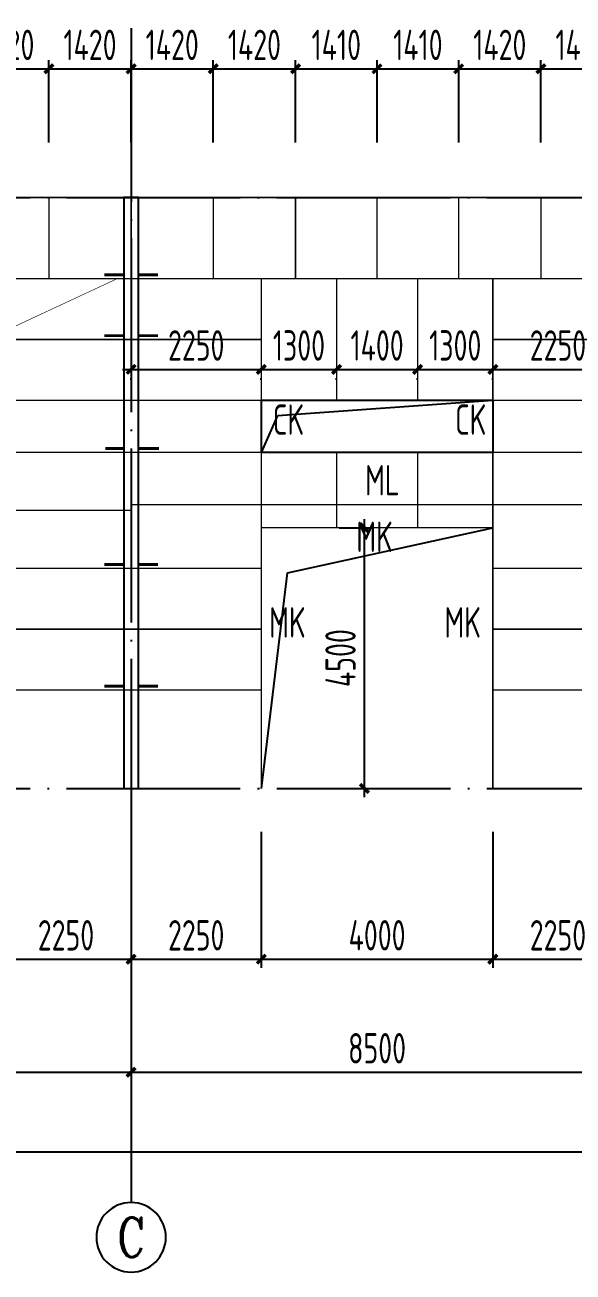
# Model space of a CAD drawing. Extents: x 753177 to 2169292, y -530934 to -273477.
# Drawn here: x 1725660 to 1735131, y -467485 to -445958 of the extents above; entities that cross this region are included whole.
import ezdxf
from ezdxf.enums import TextEntityAlignment as Align

# ---------------------------------------------------------------- set-up
doc = ezdxf.new("R2010")
doc.units = 0
doc.header["$LTSCALE"] = 1500
doc.header["$MEASUREMENT"] = 0
doc.linetypes.add('DOTE', pattern=[2.42, 2, -0.2, 0.02, -0.2])
doc.layers.get('Defpoints').update_dxf_attribs({"color": 252})
for name, color, linetype in [('AXIS', 3, 'Continuous'), ('AXIS_TEXT', 7, 'Continuous'), ('BOLT', 252, 'Continuous'), ('DIM', 3, 'Continuous'), ('THIN', 7, 'Continuous'), ('WINDOW', 4, 'Continuous')]:
    doc.layers.add(name, color=color, linetype=linetype)
doc.styles.add('_TCH_AXIS', font='COMPLEX', dxfattribs={"bigfont": 'GBCBIG'})
doc.styles.add('COMPLEX', font='COMPLEX')
doc.styles.add('TSSD_Dimension', font='Tssdeng.shx', dxfattribs={"width": 0.7, "bigfont": 'hztxt.shx'})
doc.styles.add('TSSD_Label', font='Tssdeng.shx', dxfattribs={"width": 0.7, "bigfont": 'hztxt.shx'})
doc.dimstyles.new('TSSD_150_150', dxfattribs={"dimtxt": 525, "dimasz": 150, "dimexe": 150, "dimexo": 375, "dimgap": 150, "dimtad": 1, "dimdec": 0, "dimzin": 0, "dimdsep": 46, "dimtxsty": 'TSSD_Dimension', "dimblk": 'ARCHTICK', "dimblk1": 'ARCHTICK', "dimblk2": 'ARCHTICK', "dimcen": 0, "dimdle": 150, "dimclrt": 7, "dimadec": 0, "dimazin": 0, "dimtfac": 1, "dimtdec": 0, "dimtix": 1, "dimtmove": 2, "dimatfit": 3, "dimfxl": 0, "dimtolj": 1, "dimtzin": 0, "dimarcsym": 0})

# ---------------------------------------------------------------- blocks, each defined once
blk = doc.blocks.new('_ArchTick')
at = {"color": 0, "linetype": 'ByBlock', "const_width": 0.4}
blk.add_lwpolyline([(-0.5, -0.5), (0.5, 0.5)], dxfattribs=at)
blk = doc.blocks.new('*D1133')
at = {"layer": 'AXIS', "color": 0, "lineweight": -2, "transparency": 16777216}
for p, q in [((1718995, -460660), (1718995, -464185)), ((1727495, -460660), (1727495, -464185)), ((1718845, -464035), (1727645, -464035))]:
    blk.add_line(p, q, dxfattribs=at)
at = {"layer": 'Defpoints', "color": 0, "transparency": 16777216}
for p in [(1718995, -460285), (1727495, -460285), (1727495, -464035)]:
    blk.add_point(p, dxfattribs=at)
at = {"layer": 'AXIS', "color": 0, "lineweight": -2, "transparency": 16777216, "xscale": 150, "yscale": 150, "zscale": 150, "rotation": 180}
blk.add_blockref('_ArchTick', (1718995, -464035), dxfattribs=at)
at = {"layer": 'AXIS', "color": 0, "lineweight": -2, "transparency": 16777216, "xscale": 150, "yscale": 150, "zscale": 150}
blk.add_blockref('_ArchTick', (1727495, -464035), dxfattribs=at)
at = {"layer": 'AXIS', "color": 7, "transparency": 16777216, "insert": (1723245, -463622), "char_height": 525, "attachment_point": 5, "style": 'TSSD_Dimension'}
blk.add_mtext('\\A1;8500', dxfattribs=at)
blk = doc.blocks.new('*D1134')
at = {"layer": 'AXIS', "color": 0, "lineweight": -2, "transparency": 16777216}
for p, q in [((1727495, -460660), (1727495, -464185)), ((1735995, -460660), (1735995, -464185)), ((1727345, -464035), (1736145, -464035))]:
    blk.add_line(p, q, dxfattribs=at)
at = {"layer": 'Defpoints', "color": 0, "transparency": 16777216}
for p in [(1727495, -460285), (1735995, -460285), (1735995, -464035)]:
    blk.add_point(p, dxfattribs=at)
at = {"layer": 'AXIS', "color": 0, "lineweight": -2, "transparency": 16777216, "xscale": 150, "yscale": 150, "zscale": 150, "rotation": 180}
blk.add_blockref('_ArchTick', (1727495, -464035), dxfattribs=at)
at = {"layer": 'AXIS', "color": 0, "lineweight": -2, "transparency": 16777216, "xscale": 150, "yscale": 150, "zscale": 150}
blk.add_blockref('_ArchTick', (1735995, -464035), dxfattribs=at)
at = {"layer": 'AXIS', "color": 7, "transparency": 16777216, "insert": (1731745, -463622), "char_height": 525, "attachment_point": 5, "style": 'TSSD_Dimension'}
blk.add_mtext('\\A1;8500', dxfattribs=at)
blk = doc.blocks.new('_AXISO')
blk.add_circle((0, 0), 0.5)
at = {"layer": 'AXIS_TEXT', "style": 'COMPLEX', "width": 1.041667}
blk.add_attdef('A', text='', height=0.56, dxfattribs=at).set_placement((-0.25, -0.28), (0.25, -0.28), align=Align.FIT)
blk = doc.blocks.new('*D1145')
at = {"layer": 'Defpoints', "color": 0, "transparency": 16777216}
for p in [(1710495, -459137), (1820995, -459137), (1820995, -465410)]:
    blk.add_point(p, dxfattribs=at)
at = {"layer": 'DIM', "color": 0, "lineweight": -2, "transparency": 16777216}
for p, q in [((1710495, -459512), (1710495, -465560)), ((1820995, -459512), (1820995, -465560)), ((1710345, -465410), (1821145, -465410))]:
    blk.add_line(p, q, dxfattribs=at)
at = {"layer": 'DIM', "color": 0, "lineweight": -2, "transparency": 16777216, "xscale": 150, "yscale": 150, "zscale": 150, "rotation": 180}
blk.add_blockref('_ArchTick', (1710495, -465410), dxfattribs=at)
at = {"layer": 'DIM', "color": 0, "lineweight": -2, "transparency": 16777216, "xscale": 150, "yscale": 150, "zscale": 150}
blk.add_blockref('_ArchTick', (1820995, -465410), dxfattribs=at)
at = {"layer": 'DIM', "color": 7, "transparency": 16777216, "insert": (1765745, -464998), "char_height": 525, "attachment_point": 5, "style": 'TSSD_Dimension'}
blk.add_mtext('\\A1;110500', dxfattribs=at)
blk = doc.blocks.new('*D1097')
at = {"layer": 'Defpoints', "color": 0, "transparency": 16777216}
for p in [(1725245, -459137), (1727495, -459137), (1727495, -462084)]:
    blk.add_point(p, dxfattribs=at)
at = {"layer": 'DIM', "color": 0, "lineweight": -2, "transparency": 16777216}
for p, q in [((1725245, -459512), (1725245, -462234)), ((1727495, -459512), (1727495, -462234)), ((1725095, -462084), (1727645, -462084))]:
    blk.add_line(p, q, dxfattribs=at)
at = {"layer": 'DIM', "color": 0, "lineweight": -2, "transparency": 16777216, "xscale": 150, "yscale": 150, "zscale": 150, "rotation": 180}
blk.add_blockref('_ArchTick', (1725245, -462084), dxfattribs=at)
at = {"layer": 'DIM', "color": 0, "lineweight": -2, "transparency": 16777216, "xscale": 150, "yscale": 150, "zscale": 150}
blk.add_blockref('_ArchTick', (1727495, -462084), dxfattribs=at)
at = {"layer": 'DIM', "color": 7, "transparency": 16777216, "insert": (1726370, -461672), "char_height": 525, "attachment_point": 5, "style": 'TSSD_Dimension'}
blk.add_mtext('\\A1;2250', dxfattribs=at)
blk = doc.blocks.new('*D1065')
at = {"layer": 'Defpoints', "color": 0, "transparency": 16777216}
for p in [(1727495, -459512), (1729745, -459512), (1729745, -462084)]:
    blk.add_point(p, dxfattribs=at)
at = {"layer": 'DIM', "color": 0, "lineweight": -2, "transparency": 16777216}
for p, q in [((1727495, -459887), (1727495, -462234)), ((1729745, -459887), (1729745, -462234)), ((1727345, -462084), (1729895, -462084))]:
    blk.add_line(p, q, dxfattribs=at)
at = {"layer": 'DIM', "color": 0, "lineweight": -2, "transparency": 16777216, "xscale": 150, "yscale": 150, "zscale": 150, "rotation": 180}
blk.add_blockref('_ArchTick', (1727495, -462084), dxfattribs=at)
at = {"layer": 'DIM', "color": 0, "lineweight": -2, "transparency": 16777216, "xscale": 150, "yscale": 150, "zscale": 150}
blk.add_blockref('_ArchTick', (1729745, -462084), dxfattribs=at)
at = {"layer": 'DIM', "color": 7, "transparency": 16777216, "insert": (1728620, -461672), "char_height": 525, "attachment_point": 5, "style": 'TSSD_Dimension'}
blk.add_mtext('\\A1;2250', dxfattribs=at)
blk = doc.blocks.new('*D1066')
at = {"layer": 'Defpoints', "color": 0, "transparency": 16777216}
for p in [(1729745, -459512), (1733745, -459512), (1733745, -462084)]:
    blk.add_point(p, dxfattribs=at)
at = {"layer": 'DIM', "color": 0, "lineweight": -2, "transparency": 16777216}
for p, q in [((1729745, -459887), (1729745, -462234)), ((1733745, -459887), (1733745, -462234)), ((1729595, -462084), (1733895, -462084))]:
    blk.add_line(p, q, dxfattribs=at)
at = {"layer": 'DIM', "color": 0, "lineweight": -2, "transparency": 16777216, "xscale": 150, "yscale": 150, "zscale": 150, "rotation": 180}
blk.add_blockref('_ArchTick', (1729745, -462084), dxfattribs=at)
at = {"layer": 'DIM', "color": 0, "lineweight": -2, "transparency": 16777216, "xscale": 150, "yscale": 150, "zscale": 150}
blk.add_blockref('_ArchTick', (1733745, -462084), dxfattribs=at)
at = {"layer": 'DIM', "color": 7, "transparency": 16777216, "insert": (1731745, -461672), "char_height": 525, "attachment_point": 5, "style": 'TSSD_Dimension'}
blk.add_mtext('\\A1;4000', dxfattribs=at)
blk = doc.blocks.new('*D1067')
at = {"layer": 'Defpoints', "color": 0, "transparency": 16777216}
for p in [(1733745, -459512), (1735995, -459512), (1735995, -462084)]:
    blk.add_point(p, dxfattribs=at)
at = {"layer": 'DIM', "color": 0, "lineweight": -2, "transparency": 16777216}
for p, q in [((1733745, -459887), (1733745, -462234)), ((1735995, -459887), (1735995, -462234)), ((1733595, -462084), (1736145, -462084))]:
    blk.add_line(p, q, dxfattribs=at)
at = {"layer": 'DIM', "color": 0, "lineweight": -2, "transparency": 16777216, "xscale": 150, "yscale": 150, "zscale": 150, "rotation": 180}
blk.add_blockref('_ArchTick', (1733745, -462084), dxfattribs=at)
at = {"layer": 'DIM', "color": 0, "lineweight": -2, "transparency": 16777216, "xscale": 150, "yscale": 150, "zscale": 150}
blk.add_blockref('_ArchTick', (1735995, -462084), dxfattribs=at)
at = {"layer": 'DIM', "color": 7, "transparency": 16777216, "insert": (1734870, -461672), "char_height": 525, "attachment_point": 5, "style": 'TSSD_Dimension'}
blk.add_mtext('\\A1;2250', dxfattribs=at)
blk = doc.blocks.new('*D1093')
at = {"layer": 'Defpoints', "color": 0, "transparency": 16777216}
for p in [(1726075, -446715), (1724655, -448365), (1726075, -448365)]:
    blk.add_point(p, dxfattribs=at)
at = {"layer": 'DIM', "color": 0, "lineweight": -2, "transparency": 16777216}
for p, q in [((1724655, -447990), (1724655, -446565)), ((1726075, -447990), (1726075, -446565)), ((1724505, -446715), (1726225, -446715))]:
    blk.add_line(p, q, dxfattribs=at)
at = {"layer": 'DIM', "color": 0, "lineweight": -2, "transparency": 16777216, "xscale": 150, "yscale": 150, "zscale": 150, "rotation": 180}
blk.add_blockref('_ArchTick', (1724655, -446715), dxfattribs=at)
at = {"layer": 'DIM', "color": 0, "lineweight": -2, "transparency": 16777216, "xscale": 150, "yscale": 150, "zscale": 150}
blk.add_blockref('_ArchTick', (1726075, -446715), dxfattribs=at)
at = {"layer": 'DIM', "color": 7, "transparency": 16777216, "insert": (1725365, -446303), "char_height": 525, "attachment_point": 5, "style": 'TSSD_Dimension'}
blk.add_mtext('\\A1;1420', dxfattribs=at)
blk = doc.blocks.new('*D1094')
at = {"layer": 'Defpoints', "color": 0, "transparency": 16777216}
for p in [(1727495, -446715), (1726075, -448365), (1727495, -448365)]:
    blk.add_point(p, dxfattribs=at)
at = {"layer": 'DIM', "color": 0, "lineweight": -2, "transparency": 16777216}
for p, q in [((1726075, -447990), (1726075, -446565)), ((1727495, -447990), (1727495, -446565)), ((1725925, -446715), (1727645, -446715))]:
    blk.add_line(p, q, dxfattribs=at)
at = {"layer": 'DIM', "color": 0, "lineweight": -2, "transparency": 16777216, "xscale": 150, "yscale": 150, "zscale": 150, "rotation": 180}
blk.add_blockref('_ArchTick', (1726075, -446715), dxfattribs=at)
at = {"layer": 'DIM', "color": 0, "lineweight": -2, "transparency": 16777216, "xscale": 150, "yscale": 150, "zscale": 150}
blk.add_blockref('_ArchTick', (1727495, -446715), dxfattribs=at)
at = {"layer": 'DIM', "color": 7, "transparency": 16777216, "insert": (1726785, -446303), "char_height": 525, "attachment_point": 5, "style": 'TSSD_Dimension'}
blk.add_mtext('\\A1;1420', dxfattribs=at)
blk = doc.blocks.new('*D1098')
at = {"layer": 'Defpoints', "color": 0, "transparency": 16777216}
for p in [(1728915, -446715), (1727495, -448365), (1728915, -448365)]:
    blk.add_point(p, dxfattribs=at)
at = {"layer": 'DIM', "color": 0, "lineweight": -2, "transparency": 16777216}
for p, q in [((1727495, -447990), (1727495, -446565)), ((1728915, -447990), (1728915, -446565)), ((1727345, -446715), (1729065, -446715))]:
    blk.add_line(p, q, dxfattribs=at)
at = {"layer": 'DIM', "color": 0, "lineweight": -2, "transparency": 16777216, "xscale": 150, "yscale": 150, "zscale": 150, "rotation": 180}
blk.add_blockref('_ArchTick', (1727495, -446715), dxfattribs=at)
at = {"layer": 'DIM', "color": 0, "lineweight": -2, "transparency": 16777216, "xscale": 150, "yscale": 150, "zscale": 150}
blk.add_blockref('_ArchTick', (1728915, -446715), dxfattribs=at)
at = {"layer": 'DIM', "color": 7, "transparency": 16777216, "insert": (1728205, -446303), "char_height": 525, "attachment_point": 5, "style": 'TSSD_Dimension'}
blk.add_mtext('\\A1;1420', dxfattribs=at)
blk = doc.blocks.new('*D1099')
at = {"layer": 'Defpoints', "color": 0, "transparency": 16777216}
for p in [(1730335, -446715), (1728915, -448365), (1730335, -448365)]:
    blk.add_point(p, dxfattribs=at)
at = {"layer": 'DIM', "color": 0, "lineweight": -2, "transparency": 16777216}
for p, q in [((1728915, -447990), (1728915, -446565)), ((1730335, -447990), (1730335, -446565)), ((1728765, -446715), (1730485, -446715))]:
    blk.add_line(p, q, dxfattribs=at)
at = {"layer": 'DIM', "color": 0, "lineweight": -2, "transparency": 16777216, "xscale": 150, "yscale": 150, "zscale": 150, "rotation": 180}
blk.add_blockref('_ArchTick', (1728915, -446715), dxfattribs=at)
at = {"layer": 'DIM', "color": 0, "lineweight": -2, "transparency": 16777216, "xscale": 150, "yscale": 150, "zscale": 150}
blk.add_blockref('_ArchTick', (1730335, -446715), dxfattribs=at)
at = {"layer": 'DIM', "color": 7, "transparency": 16777216, "insert": (1729625, -446303), "char_height": 525, "attachment_point": 5, "style": 'TSSD_Dimension'}
blk.add_mtext('\\A1;1420', dxfattribs=at)
blk = doc.blocks.new('*D1100')
at = {"layer": 'Defpoints', "color": 0, "transparency": 16777216}
for p in [(1731745, -446715), (1730335, -448365), (1731745, -448365)]:
    blk.add_point(p, dxfattribs=at)
at = {"layer": 'DIM', "color": 0, "lineweight": -2, "transparency": 16777216}
for p, q in [((1730335, -447990), (1730335, -446565)), ((1731745, -447990), (1731745, -446565)), ((1730185, -446715), (1731895, -446715))]:
    blk.add_line(p, q, dxfattribs=at)
at = {"layer": 'DIM', "color": 0, "lineweight": -2, "transparency": 16777216, "xscale": 150, "yscale": 150, "zscale": 150, "rotation": 180}
blk.add_blockref('_ArchTick', (1730335, -446715), dxfattribs=at)
at = {"layer": 'DIM', "color": 0, "lineweight": -2, "transparency": 16777216, "xscale": 150, "yscale": 150, "zscale": 150}
blk.add_blockref('_ArchTick', (1731745, -446715), dxfattribs=at)
at = {"layer": 'DIM', "color": 7, "transparency": 16777216, "insert": (1731040, -446303), "char_height": 525, "attachment_point": 5, "style": 'TSSD_Dimension'}
blk.add_mtext('\\A1;1410', dxfattribs=at)
blk = doc.blocks.new('*D1101')
at = {"layer": 'Defpoints', "color": 0, "transparency": 16777216}
for p in [(1733155, -446715), (1731745, -448365), (1733155, -448365)]:
    blk.add_point(p, dxfattribs=at)
at = {"layer": 'DIM', "color": 0, "lineweight": -2, "transparency": 16777216}
for p, q in [((1731745, -447990), (1731745, -446565)), ((1733155, -447990), (1733155, -446565)), ((1731595, -446715), (1733305, -446715))]:
    blk.add_line(p, q, dxfattribs=at)
at = {"layer": 'DIM', "color": 0, "lineweight": -2, "transparency": 16777216, "xscale": 150, "yscale": 150, "zscale": 150, "rotation": 180}
blk.add_blockref('_ArchTick', (1731745, -446715), dxfattribs=at)
at = {"layer": 'DIM', "color": 0, "lineweight": -2, "transparency": 16777216, "xscale": 150, "yscale": 150, "zscale": 150}
blk.add_blockref('_ArchTick', (1733155, -446715), dxfattribs=at)
at = {"layer": 'DIM', "color": 7, "transparency": 16777216, "insert": (1732450, -446303), "char_height": 525, "attachment_point": 5, "style": 'TSSD_Dimension'}
blk.add_mtext('\\A1;1410', dxfattribs=at)
blk = doc.blocks.new('*D1102')
at = {"layer": 'Defpoints', "color": 0, "transparency": 16777216}
for p in [(1734575, -446715), (1733155, -448365), (1734575, -448365)]:
    blk.add_point(p, dxfattribs=at)
at = {"layer": 'DIM', "color": 0, "lineweight": -2, "transparency": 16777216}
for p, q in [((1733155, -447990), (1733155, -446565)), ((1734575, -447990), (1734575, -446565)), ((1733005, -446715), (1734725, -446715))]:
    blk.add_line(p, q, dxfattribs=at)
at = {"layer": 'DIM', "color": 0, "lineweight": -2, "transparency": 16777216, "xscale": 150, "yscale": 150, "zscale": 150, "rotation": 180}
blk.add_blockref('_ArchTick', (1733155, -446715), dxfattribs=at)
at = {"layer": 'DIM', "color": 0, "lineweight": -2, "transparency": 16777216, "xscale": 150, "yscale": 150, "zscale": 150}
blk.add_blockref('_ArchTick', (1734575, -446715), dxfattribs=at)
at = {"layer": 'DIM', "color": 7, "transparency": 16777216, "insert": (1733865, -446303), "char_height": 525, "attachment_point": 5, "style": 'TSSD_Dimension'}
blk.add_mtext('\\A1;1420', dxfattribs=at)
blk = doc.blocks.new('*D1103')
at = {"layer": 'Defpoints', "color": 0, "transparency": 16777216}
for p in [(1735995, -446715), (1734575, -448365), (1735995, -448365)]:
    blk.add_point(p, dxfattribs=at)
at = {"layer": 'DIM', "color": 0, "lineweight": -2, "transparency": 16777216}
for p, q in [((1734575, -447990), (1734575, -446565)), ((1735995, -447990), (1735995, -446565)), ((1734425, -446715), (1736145, -446715))]:
    blk.add_line(p, q, dxfattribs=at)
at = {"layer": 'DIM', "color": 0, "lineweight": -2, "transparency": 16777216, "xscale": 150, "yscale": 150, "zscale": 150, "rotation": 180}
blk.add_blockref('_ArchTick', (1734575, -446715), dxfattribs=at)
at = {"layer": 'DIM', "color": 0, "lineweight": -2, "transparency": 16777216, "xscale": 150, "yscale": 150, "zscale": 150}
blk.add_blockref('_ArchTick', (1735995, -446715), dxfattribs=at)
at = {"layer": 'DIM', "color": 7, "transparency": 16777216, "insert": (1735285, -446303), "char_height": 525, "attachment_point": 5, "style": 'TSSD_Dimension'}
blk.add_mtext('\\A1;1420', dxfattribs=at)
blk = doc.blocks.new('*D1047')
at = {"layer": 'Defpoints', "color": 0, "transparency": 16777216}
for p in [(1727495, -451707), (1729745, -451707), (1729745, -451904)]:
    blk.add_point(p, dxfattribs=at)
at = {"layer": 'DIM', "color": 0, "lineweight": -2, "transparency": 16777216}
for p, q in [((1727345, -451904), (1729895, -451904)), ((1727495, -452082), (1727495, -452054)), ((1729745, -452082), (1729745, -452054))]:
    blk.add_line(p, q, dxfattribs=at)
at = {"layer": 'DIM', "color": 0, "lineweight": -2, "transparency": 16777216, "xscale": 150, "yscale": 150, "zscale": 150, "rotation": 180}
blk.add_blockref('_ArchTick', (1727495, -451904), dxfattribs=at)
at = {"layer": 'DIM', "color": 0, "lineweight": -2, "transparency": 16777216, "xscale": 150, "yscale": 150, "zscale": 150}
blk.add_blockref('_ArchTick', (1729745, -451904), dxfattribs=at)
at = {"layer": 'DIM', "color": 7, "transparency": 16777216, "insert": (1728620, -451491), "char_height": 525, "attachment_point": 5, "style": 'TSSD_Dimension'}
blk.add_mtext('\\A1;2250', dxfattribs=at)
blk = doc.blocks.new('*D1048')
at = {"layer": 'Defpoints', "color": 0, "transparency": 16777216}
for p in [(1729745, -451707), (1731045, -451707), (1731045, -451904)]:
    blk.add_point(p, dxfattribs=at)
at = {"layer": 'DIM', "color": 0, "lineweight": -2, "transparency": 16777216}
for p, q in [((1729595, -451904), (1731195, -451904)), ((1729745, -452082), (1729745, -452054)), ((1731045, -452082), (1731045, -452054))]:
    blk.add_line(p, q, dxfattribs=at)
at = {"layer": 'DIM', "color": 0, "lineweight": -2, "transparency": 16777216, "xscale": 150, "yscale": 150, "zscale": 150, "rotation": 180}
blk.add_blockref('_ArchTick', (1729745, -451904), dxfattribs=at)
at = {"layer": 'DIM', "color": 0, "lineweight": -2, "transparency": 16777216, "xscale": 150, "yscale": 150, "zscale": 150}
blk.add_blockref('_ArchTick', (1731045, -451904), dxfattribs=at)
at = {"layer": 'DIM', "color": 7, "transparency": 16777216, "insert": (1730395, -451491), "char_height": 525, "attachment_point": 5, "style": 'TSSD_Dimension'}
blk.add_mtext('\\A1;1300', dxfattribs=at)
blk = doc.blocks.new('*D1049')
at = {"layer": 'Defpoints', "color": 0, "transparency": 16777216}
for p in [(1731045, -451707), (1732445, -451707), (1732445, -451904)]:
    blk.add_point(p, dxfattribs=at)
at = {"layer": 'DIM', "color": 0, "lineweight": -2, "transparency": 16777216}
for p, q in [((1730895, -451904), (1732595, -451904)), ((1731045, -452082), (1731045, -452054)), ((1732445, -452082), (1732445, -452054))]:
    blk.add_line(p, q, dxfattribs=at)
at = {"layer": 'DIM', "color": 0, "lineweight": -2, "transparency": 16777216, "xscale": 150, "yscale": 150, "zscale": 150, "rotation": 180}
blk.add_blockref('_ArchTick', (1731045, -451904), dxfattribs=at)
at = {"layer": 'DIM', "color": 0, "lineweight": -2, "transparency": 16777216, "xscale": 150, "yscale": 150, "zscale": 150}
blk.add_blockref('_ArchTick', (1732445, -451904), dxfattribs=at)
at = {"layer": 'DIM', "color": 7, "transparency": 16777216, "insert": (1731745, -451491), "char_height": 525, "attachment_point": 5, "style": 'TSSD_Dimension'}
blk.add_mtext('\\A1;1400', dxfattribs=at)
blk = doc.blocks.new('*D1050')
at = {"layer": 'Defpoints', "color": 0, "transparency": 16777216}
for p in [(1732445, -451707), (1733745, -451707), (1733745, -451904)]:
    blk.add_point(p, dxfattribs=at)
at = {"layer": 'DIM', "color": 0, "lineweight": -2, "transparency": 16777216}
for p, q in [((1732295, -451904), (1733895, -451904)), ((1732445, -452082), (1732445, -452054)), ((1733745, -452082), (1733745, -452054))]:
    blk.add_line(p, q, dxfattribs=at)
at = {"layer": 'DIM', "color": 0, "lineweight": -2, "transparency": 16777216, "xscale": 150, "yscale": 150, "zscale": 150, "rotation": 180}
blk.add_blockref('_ArchTick', (1732445, -451904), dxfattribs=at)
at = {"layer": 'DIM', "color": 0, "lineweight": -2, "transparency": 16777216, "xscale": 150, "yscale": 150, "zscale": 150}
blk.add_blockref('_ArchTick', (1733745, -451904), dxfattribs=at)
at = {"layer": 'DIM', "color": 7, "transparency": 16777216, "insert": (1733095, -451491), "char_height": 525, "attachment_point": 5, "style": 'TSSD_Dimension'}
blk.add_mtext('\\A1;1300', dxfattribs=at)
blk = doc.blocks.new('*D1051')
at = {"layer": 'Defpoints', "color": 0, "transparency": 16777216}
for p in [(1733745, -451707), (1735995, -451707), (1735995, -451904)]:
    blk.add_point(p, dxfattribs=at)
at = {"layer": 'DIM', "color": 0, "lineweight": -2, "transparency": 16777216}
for p, q in [((1733595, -451904), (1736145, -451904)), ((1733745, -452082), (1733745, -452054)), ((1735995, -452082), (1735995, -452054))]:
    blk.add_line(p, q, dxfattribs=at)
at = {"layer": 'DIM', "color": 0, "lineweight": -2, "transparency": 16777216, "xscale": 150, "yscale": 150, "zscale": 150, "rotation": 180}
blk.add_blockref('_ArchTick', (1733745, -451904), dxfattribs=at)
at = {"layer": 'DIM', "color": 0, "lineweight": -2, "transparency": 16777216, "xscale": 150, "yscale": 150, "zscale": 150}
blk.add_blockref('_ArchTick', (1735995, -451904), dxfattribs=at)
at = {"layer": 'DIM', "color": 7, "transparency": 16777216, "insert": (1734870, -451491), "char_height": 525, "attachment_point": 5, "style": 'TSSD_Dimension'}
blk.add_mtext('\\A1;2250', dxfattribs=at)
blk = doc.blocks.new('*D1064')
at = {"layer": 'Defpoints', "color": 0, "transparency": 16777216}
for p in [(1730713, -454637), (1731525, -454637), (1730713, -459137)]:
    blk.add_point(p, dxfattribs=at)
at = {"layer": 'DIM', "color": 0, "lineweight": -2, "transparency": 16777216}
for p, q in [((1731088, -454637), (1731675, -454637)), ((1731525, -459287), (1731525, -454487)), ((1731088, -459137), (1731675, -459137))]:
    blk.add_line(p, q, dxfattribs=at)
at = {"layer": 'DIM', "color": 0, "lineweight": -2, "transparency": 16777216, "xscale": 150, "yscale": 150, "zscale": 150}
for p, rotation in [((1731525, -454637), 90), ((1731525, -459137), 270)]:
    blk.add_blockref('_ArchTick', p, dxfattribs=dict(at, rotation=rotation))
at = {"layer": 'DIM', "color": 7, "transparency": 16777216, "insert": (1731113, -456887), "char_height": 525, "attachment_point": 5, "rotation": 90, "style": 'TSSD_Dimension'}
blk.add_mtext('\\A1;4500', dxfattribs=at)

msp = doc.modelspace()

# ---------------------------------------------------------------- linework, layer by layer
at = {"color": 2, "linetype": 'ByBlock'}
for points, const_width in [([(1710195.3, -448937.2), (1821295.3, -448937.2)], 25), ([(1710195.3, -450337.2), (1821295.3, -450337.2)], 25), ([(1727256.3, -450337.2), (1725001.3, -451387.2)], 10), ([(1710495.3, -451387.2), (1729745.3, -451387.2)], 25), ([(1733745.3, -451387.2), (1821295.3, -451387.2)], 25), ([(1710495.3, -452437.2), (1821295.3, -452437.2)], 25), ([(1710495.3, -453337.2), (1821295.3, -453337.2)], 25), ([(1710495.3, -454337.2), (1727495.3, -454337.2)], 25), ([(1710495.3, -455337.2), (1729745.3, -455337.2)], 25), ([(1733745.3, -455337.2), (1763745.3, -455337.2)], 25), ([(1725245.3, -456387.2), (1729745.3, -456387.2)], 25), ([(1733745.3, -456387.2), (1738245.3, -456387.2)], 25), ([(1710195.3, -457437.2), (1729745.3, -457437.2)], 25), ([(1733745.3, -457437.2), (1763745.3, -457437.2)], 25)]:
    msp.add_lwpolyline(points, dxfattribs=dict(at, const_width=const_width))
at = {"color": 4, "linetype": 'ByBlock'}
msp.add_lwpolyline([(1727620.3, -448937.2), (1727370.3, -448937.2), (1727370.3, -459137.2), (1727620.3, -459137.2)], close=True, dxfattribs=at)
at = {"layer": 'AXIS', "color": 252, "linetype": 'DOTE'}
msp.add_line((1727495.3, -446011.3), (1727495.3, -460284.8), dxfattribs=at)
at = {"layer": 'AXIS', "color": 253, "linetype": 'DOTE'}
for p, q in [((1708230.6, -448937.2), (1821802.2, -448937.2)), ((1708230.6, -459137.2), (1821802.2, -459137.2))]:
    msp.add_line(p, q, dxfattribs=at)
at = {"layer": 'AXIS'}
msp.add_line((1727495.3, -460284.8), (1727495.3, -466284.8), dxfattribs=at)
at = {"layer": 'BOLT', "color": 2}
for p, q in [((1730027.6, -452698.4), (1733745.3, -452437.2)), ((1729745.3, -453337.2), (1730027.6, -452698.4))]:
    msp.add_line(p, q, dxfattribs=at)
at = {"layer": 'BOLT'}
for p, q in [((1730194.6, -455416.7), (1733745.3, -454637.2)), ((1729745.3, -459137.2), (1730194.6, -455416.7))]:
    msp.add_line(p, q, dxfattribs=at)
at = {"layer": 'BOLT', "color": 2, "const_width": 25}
for points in [[(1726075.3, -450337.2), (1726075.3, -448937.2)], [(1727495.3, -450337.2), (1727495.3, -448937.2)], [(1727495.3, -450337.2), (1727495.3, -448937.2)], [(1728915.3, -450337.2), (1728915.3, -448937.2)], [(1730335.3, -450337.2), (1730335.3, -448937.2)], [(1731745.3, -450337.2), (1731745.3, -448937.2)], [(1733155.3, -450337.2), (1733155.3, -448937.2)], [(1734575.3, -450337.2), (1734575.3, -448937.2)], [(1729745.3, -459137.2), (1729745.3, -450337.2)], [(1731045.3, -452437.2), (1731045.3, -450337.2)], [(1732445.3, -452437.2), (1732445.3, -450337.2)], [(1733745.3, -459137.2), (1733745.3, -450337.2)], [(1731045.3, -454637.2), (1731045.3, -453337.2)], [(1732445.3, -454637.2), (1732445.3, -453337.2)], [(1727495.3, -454237.2), (1735995.3, -454237.2)], [(1729745.3, -454637.2), (1733745.3, -454637.2)]]:
    msp.add_lwpolyline(points, dxfattribs=at)
at = {"layer": 'BOLT', "color": 2}
msp.add_lwpolyline([(1729745.3, -452437.2), (1733745.3, -452437.2), (1733745.3, -453337.2), (1729745.3, -453337.2)], close=True, dxfattribs=at)
at = {"layer": 'WINDOW', "linetype": 'ByBlock', "const_width": 50}
for points in [[(1727030, -450271), (1727369.8, -450271)], [(1727619.8, -450270.9), (1727959.7, -450270.9)], [(1727030, -451321), (1727369.8, -451321)], [(1727619.8, -451320.9), (1727959.7, -451320.9)], [(1727049, -453271), (1727388.8, -453271)], [(1727638.8, -453270.9), (1727978.6, -453270.9)], [(1727030, -455271), (1727369.8, -455271)], [(1727619.8, -455270.9), (1727959.7, -455270.9)], [(1727030, -457371), (1727369.8, -457371)], [(1727619.8, -457370.9), (1727959.7, -457370.9)]]:
    msp.add_lwpolyline(points, dxfattribs=at)

# ---------------------------------------------------------------- block references
at = {"layer": 'AXIS'}
ref = msp.add_blockref('_AXISO', (1727495.3, -466884.8), dxfattribs=dict(at, xscale=-1200, yscale=1200, zscale=1200))
ref.add_attrib('A', 'C', dxfattribs={"layer": 'AXIS_TEXT', "height": 683.5, "style": '_TCH_AXIS'}).set_placement((1727251.2, -467226.6), (1727739.5, -467226.6), align=Align.FIT)

# ---------------------------------------------------------------- texts
at = {"layer": 'THIN', "style": 'TSSD_Label', "width": 0.7}
for s, p in [('CK', (1730484, -453191.1)), ('CK', (1733633.4, -453191.1)), ('ML', (1732132, -454237.2)), ('MK', (1732017, -455213.5)), ('MK', (1730511.2, -456691.1)), ('MK', (1733539.9, -456691.1))]:
    msp.add_text(s, height=525, dxfattribs=at).set_placement(p, align=Align.BOTTOM_RIGHT)

# ---------------------------------------------------------------- dimensions: what is measured, and where the dimension line sits
at = {"layer": 'AXIS'}
for p1, p2, picture, middle in [((1718995.3, -460284.8), (1727495.3, -460284.8), '*D1133', (1723245.3, -463622.3)), ((1727495.3, -460284.8), (1735995.3, -460284.8), '*D1134', (1731745.3, -463622.3))]:
    dim = msp.add_aligned_dim(p1=p1, p2=p2, distance=-3750, dimstyle='TSSD_150_150', dxfattribs=at)
    dim.commit()
    dim.dimension.update_dxf_attribs({"geometry": picture, "text_midpoint": middle})
at = {"layer": 'DIM'}
for base, p1, p2, picture, middle in [((1726075.3, -446715.4), (1724655.3, -448364.6), (1726075.3, -448364.6), '*D1093', (1725365.3, -446302.9)), ((1727495.3, -446715.4), (1726075.3, -448364.6), (1727495.3, -448364.6), '*D1094', (1726785.3, -446302.9)), ((1728915.3, -446715.4), (1727495.3, -448364.6), (1728915.3, -448364.6), '*D1098', (1728205.3, -446302.9)), ((1730335.3, -446715.4), (1728915.3, -448364.6), (1730335.3, -448364.6), '*D1099', (1729625.3, -446302.9)), ((1731745.3, -446715.4), (1730335.3, -448364.6), (1731745.3, -448364.6), '*D1100', (1731040.3, -446302.9)), ((1733155.3, -446715.4), (1731745.3, -448364.6), (1733155.3, -448364.6), '*D1101', (1732450.3, -446302.9)), ((1734575.3, -446715.4), (1733155.3, -448364.6), (1734575.3, -448364.6), '*D1102', (1733865.3, -446302.9)), ((1735995.3, -446715.4), (1734575.3, -448364.6), (1735995.3, -448364.6), '*D1103', (1735285.3, -446302.9)), ((1729745.3, -451903.6), (1727495.3, -451706.6), (1729745.3, -451706.6), '*D1047', (1728620.3, -451491.1)), ((1731045.3, -451903.6), (1729745.3, -451706.6), (1731045.3, -451706.6), '*D1048', (1730395.3, -451491.1)), ((1732445.3, -451903.6), (1731045.3, -451706.6), (1732445.3, -451706.6), '*D1049', (1731745.3, -451491.1)), ((1733745.3, -451903.6), (1732445.3, -451706.6), (1733745.3, -451706.6), '*D1050', (1733095.3, -451491.1)), ((1735995.3, -451903.6), (1733745.3, -451706.6), (1735995.3, -451706.6), '*D1051', (1734870.3, -451491.1)), ((1820995.3, -465410.1), (1710495.3, -459137.2), (1820995.3, -459137.2), '*D1145', (1765745.3, -464997.6)), ((1727495.3, -462084.5), (1725245.3, -459137.2), (1727495.3, -459137.2), '*D1097', (1726370.3, -461672)), ((1729745.3, -462084.5), (1727495.3, -459512.2), (1729745.3, -459512.2), '*D1065', (1728620.3, -461672)), ((1733745.3, -462084.5), (1729745.3, -459512.2), (1733745.3, -459512.2), '*D1066', (1731745.3, -461672)), ((1735995.3, -462084.5), (1733745.3, -459512.2), (1735995.3, -459512.2), '*D1067', (1734870.3, -461672))]:
    dim = msp.add_linear_dim(base=base, p1=p1, p2=p2, dimstyle='TSSD_150_150', dxfattribs=at)
    dim.commit()
    dim.dimension.update_dxf_attribs({"geometry": picture, "text_midpoint": middle})
dim = msp.add_linear_dim(base=(1731525.3, -454637.2), p1=(1730712.7, -459137.2), p2=(1730712.7, -454637.2), angle=90, dimstyle='TSSD_150_150', dxfattribs=at)
dim.commit()
dim.dimension.update_dxf_attribs({"geometry": '*D1064', "text_midpoint": (1731112.8, -456887.2)})

doc.saveas('drawing.dxf')
